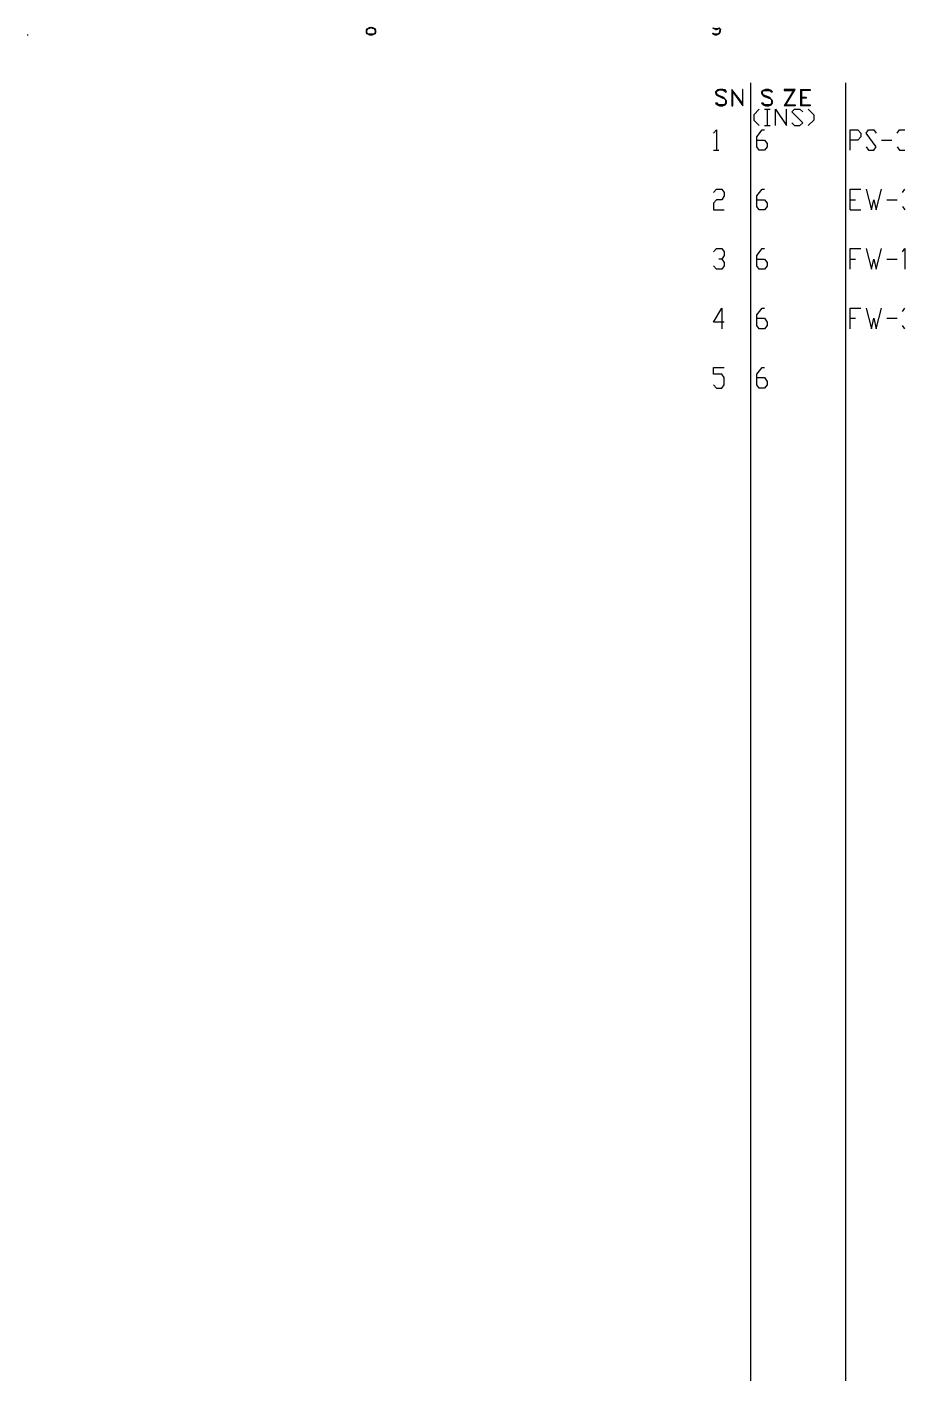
# Model space of a CAD drawing. Header units: millimetres. Extents: x 43 to 869, y -758 to -34.
# Drawn here: x 649.6 to 869.3, y -372.5 to -33.8 of the extents above; entities that cross this region are included whole.
import ezdxf

# ---------------------------------------------------------------- set-up
doc = ezdxf.new("R2010")
doc.units = ezdxf.units.MM
doc.layers.add('PDF_LINES', color=4, linetype='Continuous')

msp = doc.modelspace()

# ---------------------------------------------------------------- linework, layer by layer
at = {"layer": 'PDF_LINES'}
for p, q in [((735.04, -34), (735.4, -33.76)), ((735.4, -33.76), (736, -34)), ((735.4, -34), (736, -33.76)), ((736, -33.76), (736.36, -34)), ((649.84, -35.8), (649.6, -35.8)), ((734.56, -34.6), (734.68, -34.24)), ((734.56, -35.08), (734.56, -34.6)), ((734.68, -35.44), (734.56, -35.08)), ((734.68, -34.24), (735.04, -34)), ((734.68, -34.6), (734.92, -34.24)), ((734.68, -35.08), (734.68, -34.6)), ((734.92, -35.44), (734.68, -35.08)), ((734.68, -35.32), (735.16, -35.56)), ((734.92, -35.56), (734.68, -35.44)), ((734.92, -34.24), (735.04, -34.12)), ((735.4, -35.56), (734.92, -35.44)), ((735.4, -35.8), (734.92, -35.56)), ((735.04, -34.12), (735.4, -34)), ((736, -35.56), (735.4, -35.56)), ((736, -35.8), (735.4, -35.8)), ((736, -34), (736.36, -34.12)), ((736.48, -35.44), (736, -35.56)), ((736.48, -35.56), (736, -35.8)), ((736.24, -35.56), (736.72, -35.32)), ((736.36, -34), (736.72, -34.24)), ((736.36, -34.12), (736.48, -34.24)), ((736.48, -34.24), (736.72, -34.6)), ((736.72, -35.08), (736.48, -35.44)), ((736.72, -35.44), (736.48, -35.56)), ((736.72, -34.24), (736.84, -34.6)), ((736.72, -34.6), (736.72, -35.08)), ((736.84, -35.08), (736.72, -35.44)), ((736.84, -34.6), (736.84, -35.08)), ((821.56, -34.24), (821.2, -34)), ((821.32, -35.56), (821.2, -35.32)), ((821.2, -35.32), (821.32, -35.32)), ((821.8, -34.24), (821.32, -34)), ((821.32, -35.32), (821.56, -35.56)), ((821.8, -35.56), (821.32, -35.44)), ((821.8, -35.8), (821.32, -35.56)), ((822.04, -34.24), (821.56, -34.12)), ((822.04, -34.48), (821.56, -34.24)), ((822.16, -35.56), (821.8, -35.56)), ((822.16, -35.8), (821.8, -35.8)), ((822.16, -34.24), (822.04, -34.24)), ((822.16, -34.48), (822.04, -34.48)), ((822.64, -34.12), (822.16, -34.24)), ((822.64, -34.24), (822.16, -34.48)), ((822.64, -35.44), (822.16, -35.56)), ((822.64, -35.56), (822.16, -35.8)), ((822.88, -34), (822.28, -34.24)), ((822.88, -35.08), (822.52, -35.56)), ((823, -34), (822.64, -34.24)), ((823, -35.08), (822.64, -35.56)), ((823, -34.24), (822.88, -35.08)), ((823.12, -34.24), (823, -35.08)), ((822.4, -49.48), (821.92, -49.96)), ((821.92, -49.96), (821.92, -50.32)), ((821.92, -50.32), (822.16, -50.68)), ((822.16, -49.96), (822.4, -49.72)), ((822.16, -50.32), (822.16, -49.96)), ((822.4, -50.68), (822.16, -50.32)), ((822.16, -50.68), (822.4, -50.92)), ((822.88, -49.36), (822.4, -49.48)), ((822.4, -49.72), (822.88, -49.48)), ((822.76, -50.92), (822.4, -50.68)), ((823.72, -49.36), (822.88, -49.36)), ((822.88, -49.48), (823.72, -49.48)), ((824.32, -49.48), (823.72, -49.36)), ((823.72, -49.48), (824.08, -49.72)), ((824.08, -49.72), (824.32, -49.96)), ((824.68, -49.96), (824.32, -49.48)), ((824.32, -49.96), (824.68, -49.96)), ((828.64, -52.84), (826, -49.36)), ((826, -49.36), (826, -53.44)), ((826.24, -53.44), (826.24, -49.96)), ((826.24, -49.96), (828.76, -53.44)), ((828.76, -49.36), (828.64, -49.36)), ((828.64, -49.36), (828.64, -52.84)), ((828.76, -53.44), (828.76, -49.36)), ((830.68, -47.68), (830.68, -372.52)), ((833.8, -49.6), (833.44, -49.96)), ((833.44, -49.96), (833.44, -50.32)), ((833.44, -50.32), (833.68, -50.68)), ((833.68, -49.96), (833.8, -49.72)), ((833.68, -50.32), (833.68, -49.96)), ((833.8, -50.68), (833.68, -50.32)), ((833.68, -50.68), (833.8, -50.92)), ((834.4, -49.36), (833.8, -49.6)), ((833.8, -49.72), (834.4, -49.6)), ((834.28, -50.92), (833.8, -50.68)), ((835.24, -49.36), (834.4, -49.36)), ((834.4, -49.6), (835.24, -49.6)), ((835.84, -49.6), (835.24, -49.36)), ((835.24, -49.6), (835.6, -49.72)), ((835.6, -49.72), (835.84, -49.96)), ((836.2, -49.96), (835.84, -49.6)), ((835.84, -49.96), (836.2, -49.96)), ((841.6, -49.36), (839.08, -53.44)), ((841.84, -49.36), (839.08, -49.36)), ((839.08, -49.36), (839.08, -49.6)), ((839.08, -49.6), (841.6, -49.6)), ((839.32, -53.44), (841.84, -49.36)), ((843.16, -49.36), (843.16, -53.44)), ((843.16, -49.36), (845.56, -49.36)), ((843.4, -49.6), (843.4, -53.2)), ((845.56, -49.6), (843.4, -49.6)), ((845.56, -49.36), (845.56, -49.6)), ((854.44, -47.68), (854.44, -372.52)), ((821.92, -52.84), (822.4, -53.2)), ((822.4, -52.84), (821.92, -52.84)), ((822.4, -50.92), (822.76, -51.04)), ((822.52, -53.08), (822.4, -52.84)), ((822.4, -53.2), (822.88, -53.44)), ((822.88, -53.2), (822.52, -53.08)), ((823.72, -51.28), (822.76, -50.92)), ((822.76, -51.04), (823.72, -51.52)), ((823.72, -53.2), (822.88, -53.2)), ((822.88, -53.44), (823.72, -53.44)), ((824.08, -51.52), (823.72, -51.28)), ((823.72, -51.52), (824.08, -51.64)), ((824.32, -53.08), (823.72, -53.2)), ((823.72, -53.44), (824.32, -53.2)), ((824.44, -51.88), (824.08, -51.52)), ((824.08, -51.64), (824.32, -51.88)), ((824.32, -51.88), (824.44, -52.24)), ((824.32, -53.2), (824.68, -52.84)), ((824.44, -52.84), (824.32, -53.08)), ((824.68, -52.24), (824.44, -51.88)), ((824.44, -52.24), (824.44, -52.84)), ((824.68, -52.84), (824.68, -52.24)), ((826, -53.44), (826.24, -53.44)), ((833.44, -52.84), (833.8, -53.2)), ((833.8, -52.84), (833.44, -52.84)), ((833.8, -50.92), (834.28, -51.16)), ((834.04, -53.08), (833.8, -52.84)), ((833.8, -53.2), (834.4, -53.44)), ((834.4, -53.2), (834.04, -53.08)), ((835.24, -51.28), (834.28, -50.92)), ((834.28, -51.16), (835.24, -51.52)), ((835.24, -53.2), (834.4, -53.2)), ((834.4, -53.44), (835.24, -53.44)), ((835.6, -51.52), (835.24, -51.28)), ((835.24, -51.52), (835.6, -51.64)), ((835.84, -53.08), (835.24, -53.2)), ((835.24, -53.44), (835.84, -53.2)), ((835.96, -51.88), (835.6, -51.52)), ((835.6, -51.64), (835.84, -51.88)), ((835.84, -51.88), (835.96, -52.24)), ((835.84, -53.2), (836.2, -52.84)), ((835.96, -52.84), (835.84, -53.08)), ((836.2, -52.24), (835.96, -51.88)), ((835.96, -52.24), (835.96, -52.84)), ((836.2, -52.84), (836.2, -52.24)), ((841.84, -53.44), (839.08, -53.44)), ((839.32, -53.2), (841.84, -53.2)), ((841.84, -53.2), (841.84, -53.44)), ((845.56, -53.44), (843.16, -53.44)), ((843.4, -51.28), (844.6, -51.28)), ((844.6, -51.52), (843.4, -51.52)), ((843.4, -53.2), (845.56, -53.2)), ((844.6, -51.28), (844.6, -51.52)), ((845.56, -53.2), (845.56, -53.44)), ((832.84, -54.28), (831.52, -55.72)), ((831.52, -55.72), (831.52, -57.04)), ((831.52, -57.04), (832.84, -58.36)), ((834.16, -54.28), (835.6, -54.28)), ((834.88, -54.28), (834.88, -58.36)), ((836.92, -58.36), (836.92, -54.28)), ((836.92, -54.28), (839.68, -58.36)), ((839.68, -58.36), (839.68, -54.28)), ((841, -55), (841.72, -54.28)), ((843.76, -57.76), (841, -55)), ((841.72, -54.28), (843.04, -54.28)), ((843.04, -54.28), (843.76, -55)), ((845.08, -54.28), (846.52, -55.72)), ((846.52, -57.04), (845.08, -58.36)), ((846.52, -55.72), (846.52, -57.04)), ((821.44, -60.28), (822.16, -59.44)), ((822.16, -59.44), (822.16, -64.6)), ((832.24, -61.24), (833.56, -59.44)), ((833.56, -59.44), (834.16, -59.44)), ((834.16, -58.36), (835.6, -58.36)), ((841, -57.76), (841.72, -58.36)), ((841.72, -58.36), (843.04, -58.36)), ((843.04, -58.36), (843.76, -57.76)), ((855.64, -64.6), (855.64, -59.44)), ((855.64, -59.44), (857.56, -59.44)), ((857.56, -59.44), (858.28, -60.28)), ((858.28, -60.28), (858.28, -61.24)), ((859.6, -60.28), (860.2, -59.44)), ((862.12, -63.76), (859.6, -60.28)), ((860.2, -59.44), (861.52, -59.44)), ((861.52, -59.44), (862.12, -60.28)), ((867.4, -60.28), (868, -59.44)), ((868, -59.44), (869.32, -59.44)), ((832.24, -63.76), (832.24, -61.24)), ((832.24, -62.08), (834.16, -62.08)), ((832.84, -64.6), (832.24, -63.76)), ((834.16, -62.08), (834.88, -62.92)), ((834.88, -63.76), (834.16, -64.6)), ((834.88, -62.92), (834.88, -63.76)), ((857.56, -62.08), (855.64, -62.08)), ((858.28, -61.24), (857.56, -62.08)), ((859.6, -63.76), (860.2, -64.6)), ((861.52, -64.6), (862.12, -63.76)), ((863.44, -62.08), (866.08, -62.08)), ((867.4, -63.76), (868, -64.6)), ((821.44, -64.6), (822.76, -64.6)), ((834.16, -64.6), (832.84, -64.6)), ((860.2, -64.6), (861.52, -64.6)), ((868, -64.6), (869.32, -64.6)), ((821.44, -75.16), (822.16, -74.32)), ((822.16, -74.32), (823.48, -74.32)), ((823.48, -74.32), (824.08, -75.16)), ((832.24, -76), (833.56, -74.32)), ((833.56, -74.32), (834.16, -74.32)), ((855.64, -79.48), (855.64, -74.32)), ((855.64, -74.32), (858.28, -74.32)), ((859.6, -74.32), (860.92, -79.48)), ((862.12, -79.48), (863.44, -74.32)), ((868.72, -75.16), (869.32, -74.32)), ((822.16, -76.96), (821.44, -77.8)), ((821.44, -77.8), (821.44, -79.48)), ((823.48, -76.96), (822.16, -76.96)), ((824.08, -76), (823.48, -76.96)), ((824.08, -75.16), (824.08, -76)), ((832.24, -78.64), (832.24, -76)), ((832.24, -76.96), (834.16, -76.96)), ((834.16, -76.96), (834.88, -77.8)), ((834.88, -77.8), (834.88, -78.64)), ((855.64, -76.96), (856.96, -76.96)), ((860.92, -79.48), (861.52, -76.96)), ((861.52, -76.96), (862.12, -79.48)), ((864.76, -76.96), (867.4, -76.96)), ((821.44, -79.48), (824.08, -79.48)), ((832.84, -79.48), (832.24, -78.64)), ((834.16, -79.48), (832.84, -79.48)), ((834.88, -78.64), (834.16, -79.48)), ((855.64, -79.48), (858.28, -79.48)), ((868.72, -78.64), (869.32, -79.48)), ((821.44, -90.04), (822.16, -89.2)), ((822.16, -89.2), (823.48, -89.2)), ((823.48, -89.2), (824.08, -90.04)), ((824.08, -90.88), (823.48, -91.84)), ((824.08, -90.04), (824.08, -90.88)), ((832.24, -90.88), (833.56, -89.2)), ((832.24, -93.52), (832.24, -90.88)), ((833.56, -89.2), (834.16, -89.2)), ((855.64, -94.36), (855.64, -89.2)), ((855.64, -89.2), (858.28, -89.2)), ((859.6, -89.2), (860.92, -94.36)), ((862.12, -94.36), (863.44, -89.2)), ((868.72, -90.04), (869.32, -89.2)), ((869.32, -89.2), (869.32, -94.36)), ((822.16, -94.36), (821.44, -93.52)), ((823.48, -94.36), (822.16, -94.36)), ((823.48, -91.84), (822.76, -91.84)), ((823.48, -91.84), (824.08, -92.68)), ((824.08, -93.52), (823.48, -94.36)), ((824.08, -92.68), (824.08, -93.52)), ((832.24, -91.84), (834.16, -91.84)), ((832.84, -94.36), (832.24, -93.52)), ((834.16, -94.36), (832.84, -94.36)), ((834.16, -91.84), (834.88, -92.68)), ((834.88, -93.52), (834.16, -94.36)), ((834.88, -92.68), (834.88, -93.52)), ((855.64, -91.84), (856.96, -91.84)), ((860.92, -94.36), (861.52, -91.84)), ((861.52, -91.84), (862.12, -94.36)), ((864.76, -91.84), (867.4, -91.84)), ((821.44, -107.56), (823.48, -104.08)), ((823.48, -104.08), (823.48, -109.24)), ((832.24, -105.76), (833.56, -104.08)), ((833.56, -104.08), (834.16, -104.08)), ((855.64, -109.24), (855.64, -104.08)), ((855.64, -104.08), (858.28, -104.08)), ((859.6, -104.08), (860.92, -109.24)), ((862.12, -109.24), (863.44, -104.08)), ((868.72, -104.92), (869.32, -104.08)), ((824.08, -107.56), (821.44, -107.56)), ((832.24, -108.4), (832.24, -105.76)), ((832.24, -106.6), (834.16, -106.6)), ((832.84, -109.24), (832.24, -108.4)), ((834.16, -106.6), (834.88, -107.56)), ((834.88, -108.4), (834.16, -109.24)), ((834.88, -107.56), (834.88, -108.4)), ((855.64, -106.6), (856.96, -106.6)), ((860.92, -109.24), (861.52, -106.6)), ((861.52, -106.6), (862.12, -109.24)), ((864.76, -106.6), (867.4, -106.6)), ((869.32, -109.24), (868.72, -108.4)), ((834.16, -109.24), (832.84, -109.24)), ((821.44, -120.64), (821.44, -118.96)), ((821.44, -118.96), (824.08, -118.96)), ((823.48, -120.64), (821.44, -120.64)), ((824.08, -121.48), (823.48, -120.64)), ((824.08, -123.28), (824.08, -121.48)), ((832.24, -120.64), (833.56, -118.96)), ((832.24, -123.28), (832.24, -120.64)), ((832.24, -121.48), (834.16, -121.48)), ((833.56, -118.96), (834.16, -118.96)), ((834.16, -121.48), (834.88, -122.44)), ((821.44, -123.28), (822.16, -124.12)), ((822.16, -124.12), (823.48, -124.12)), ((823.48, -124.12), (824.08, -123.28)), ((832.84, -124.12), (832.24, -123.28)), ((834.16, -124.12), (832.84, -124.12)), ((834.88, -123.28), (834.16, -124.12)), ((834.88, -122.44), (834.88, -123.28))]:
    msp.add_line(p, q, dxfattribs=at)

doc.saveas('drawing.dxf')
